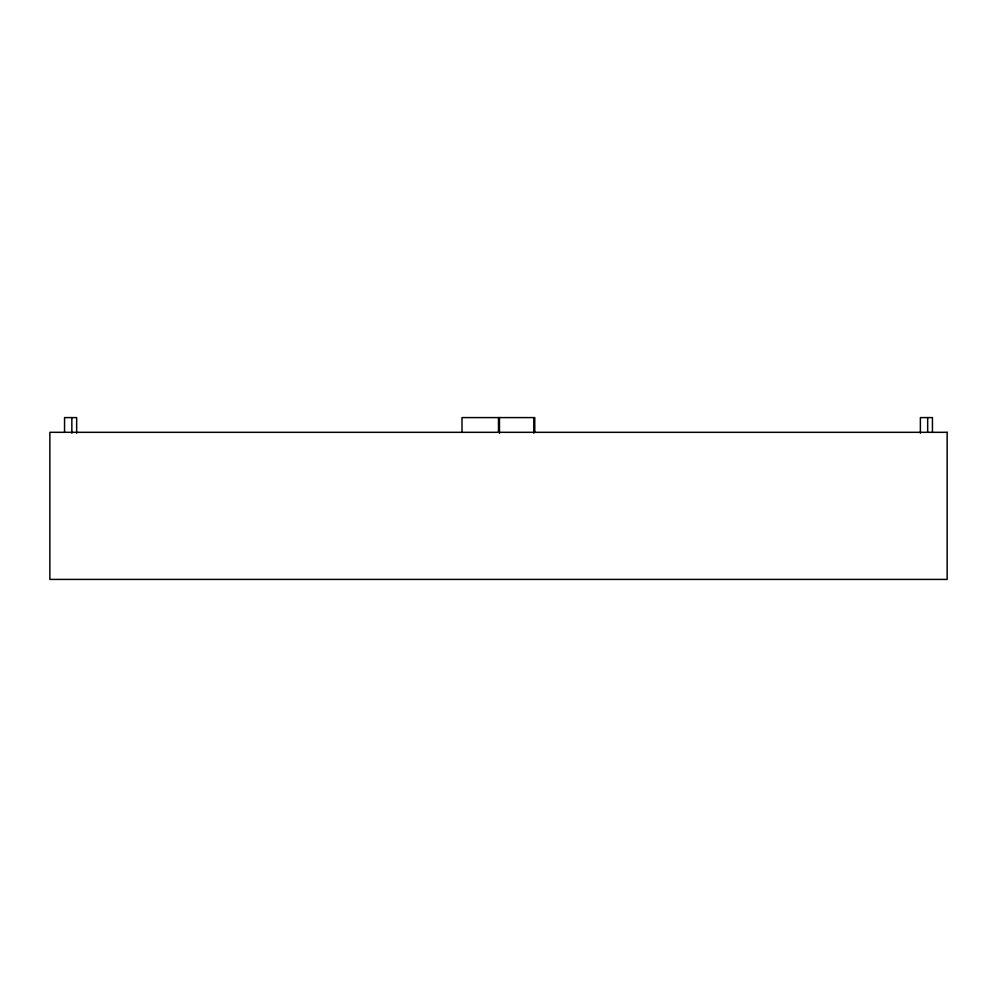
<?xml version="1.0" encoding="UTF-8"?>
<svg xmlns="http://www.w3.org/2000/svg" width="997" height="997" viewBox="0 0 997 997"><rect width="100%" height="100%" fill="white"/><g stroke="black" fill="none" stroke-linecap="round" stroke-linejoin="round"><path stroke-width="1.5" d="M932.444 432.312L932.444 417.593L920.381 417.593L920.381 433.172M927.671 417.593L927.671 432.312M534.766 432.312L534.766 417.593L462.01 417.593L462.01 432.312M533.806 417.593L533.806 433.172M499.46 417.593L499.46 433.172M498.5 417.593L498.5 432.312M76.657 433.172L76.657 417.593L64.556 417.593L64.556 432.312M71.846 417.593L71.846 433.172M947.15 432.312L49.85 432.312L49.85 579.407L947.15 579.407L947.15 432.312"/></g></svg>
